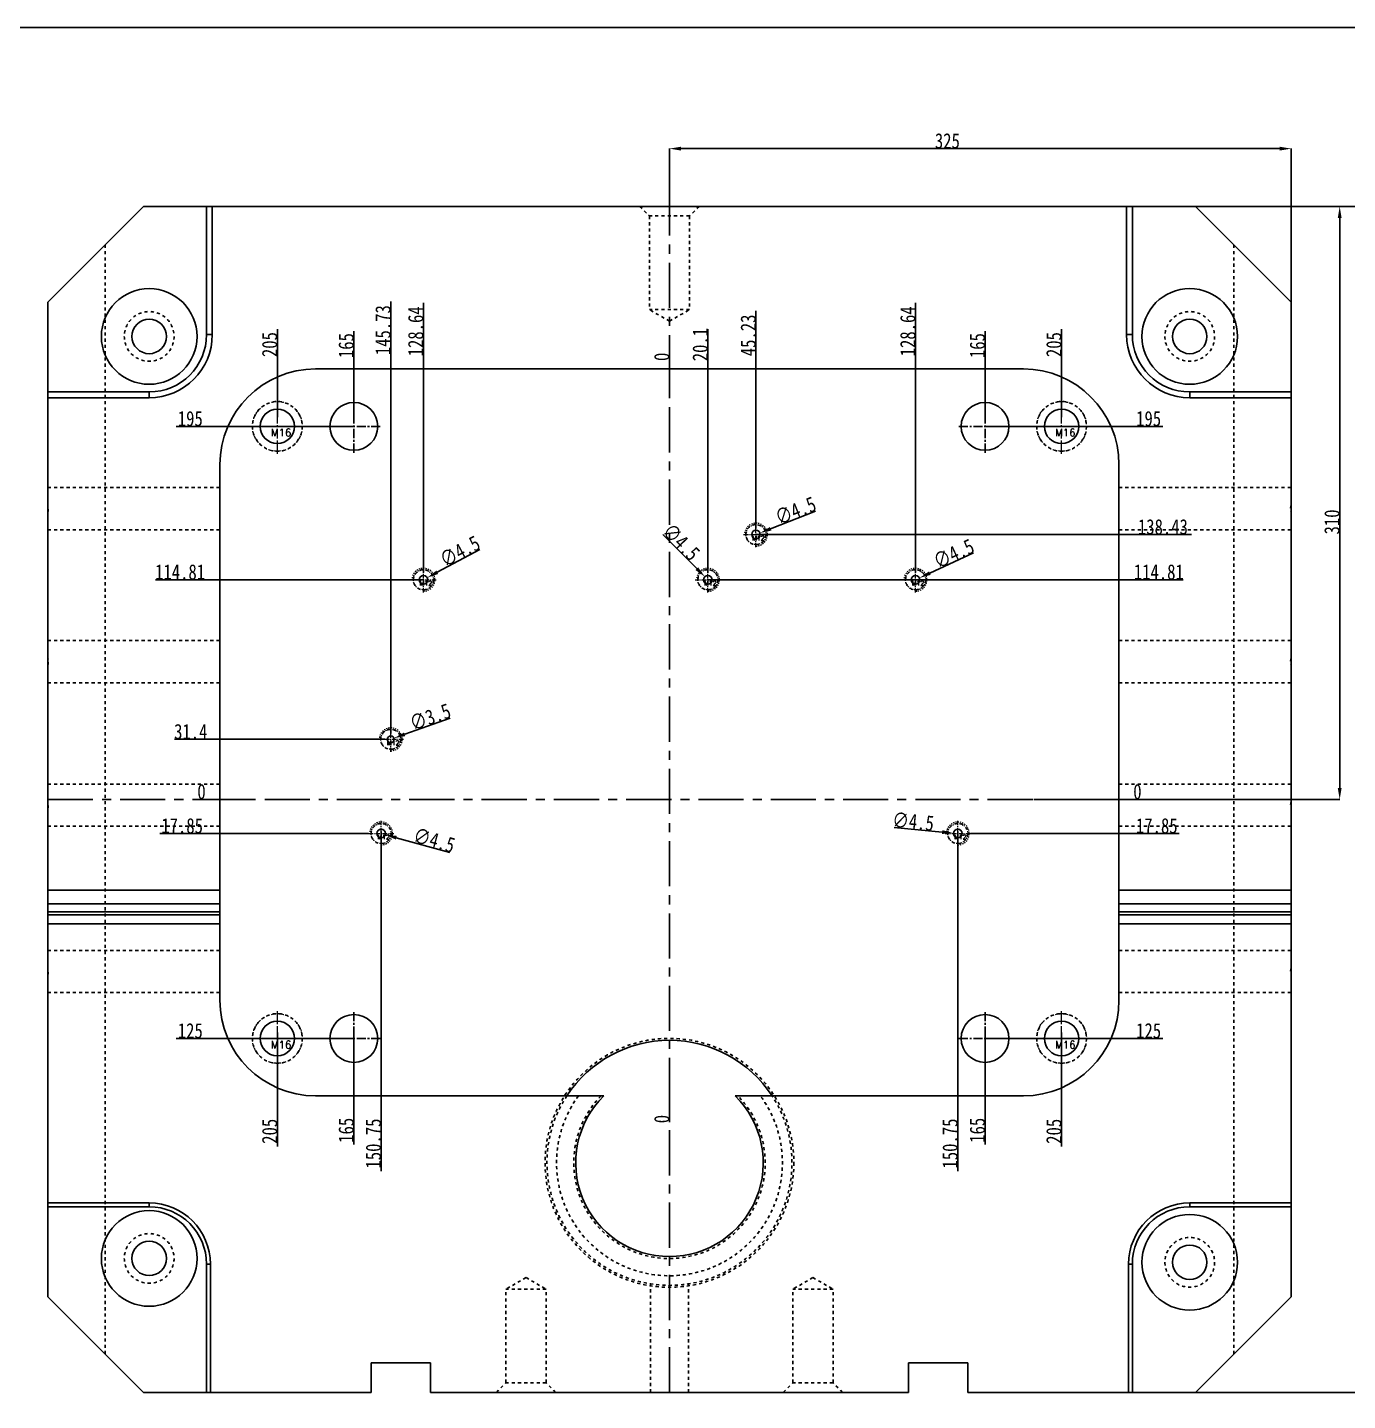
# Model space of a CAD drawing. Header units: millimetres. Extents: x 1572 to 4063, y -10865 to -3081.
# Drawn here: x 2541 to 3231, y -8779 to -8061 of the extents above; entities that cross this region are included whole.
import ezdxf

# ---------------------------------------------------------------- set-up
doc = ezdxf.new("R2010")
doc.units = ezdxf.units.MM
doc.header["$LTSCALE"] = 16.335
doc.header["$PDMODE"] = 3
doc.header["$PDSIZE"] = 0.3125
doc.linetypes.add('CENTER', pattern=[0.6, 0.375, -0.075, 0.075, -0.075])
doc.linetypes.add('HIDDEN', pattern=[0.2, 0.1, -0.1])
doc.layers.get('0').update_dxf_attribs({"linetype": 'CONTINUOUS'})
doc.layers.get('Defpoints').update_dxf_attribs({"linetype": 'CONTINUOUS'})
doc.layers.add('DEFAULT_2', color=8, linetype='HIDDEN')
doc.layers.add('screw', color=33, linetype='CONTINUOUS', lineweight=13)
doc.styles.get("Standard").update_dxf_attribs({"font": 'txt', "width": 0.8})
doc.styles.add('TXT', font='txt.shx', dxfattribs={"bigfont": 'gbcbig.shx'})
doc.dimstyles.new('ISO-25', dxfattribs={"dimtxt": 8, "dimasz": 6, "dimexe": 0, "dimexo": 0, "dimgap": 0, "dimtad": 1, "dimdsep": 46, "dimtxsty": 'Standard', "dimcen": 0, "dimclrd": 4, "dimclre": 4, "dimclrt": 6, "dimazin": 0, "dimtfac": 1, "dimtofl": 0, "dimtmove": 0, "dimatfit": 3, "dimfxl": 1, "dimarcsym": 0})

# ---------------------------------------------------------------- blocks, each defined once
blk = doc.blocks.new('*D291')
at = {"color": 4, "lineweight": -2, "transparency": 16777216}
for p, q in [((2876.46, -8154.4), (2876.46, -8124.2)), ((3195.46, -8124.2), (2882.46, -8124.2)), ((3201.46, -8204.4), (3201.46, -8124.2))]:
    blk.add_line(p, q, dxfattribs=at)
at = {"color": 4, "transparency": 16777216}
for points in [[(2882.46, -8123.2), (2882.46, -8125.2), (2876.46, -8124.2)], [(3195.46, -8123.2), (3195.46, -8125.2), (3201.46, -8124.2)]]:
    blk.add_solid(points, dxfattribs=at)
at = {"layer": 'Defpoints', "color": 0, "transparency": 16777216}
for p in [(2876.46, -8124.2), (2876.46, -8154.4), (3201.46, -8204.4)]:
    blk.add_point(p, dxfattribs=at)
at = {"color": 6, "transparency": 16777216, "insert": (3021.75, -8120.2), "char_height": 8, "attachment_point": 5}
blk.add_mtext('325', dxfattribs=at)
blk = doc.blocks.new('*D292')
at = {"color": 4, "lineweight": -2, "transparency": 16777216}
for p, q in [((3151.46, -8154.4), (3226.85, -8154.4)), ((3226.85, -8160.4), (3226.85, -8458.4)), ((3066.92, -8464.4), (3226.85, -8464.4))]:
    blk.add_line(p, q, dxfattribs=at)
at = {"color": 4, "transparency": 16777216}
for points in [[(3225.85, -8160.4), (3227.85, -8160.4), (3226.85, -8154.4)], [(3225.85, -8458.4), (3227.85, -8458.4), (3226.85, -8464.4)]]:
    blk.add_solid(points, dxfattribs=at)
at = {"layer": 'Defpoints', "color": 0, "transparency": 16777216}
for p in [(3151.46, -8154.4), (3066.92, -8464.4), (3226.85, -8464.4)]:
    blk.add_point(p, dxfattribs=at)
at = {"color": 6, "transparency": 16777216, "insert": (3222.85, -8319.36), "char_height": 8, "attachment_point": 5, "rotation": 90}
blk.add_mtext('310', dxfattribs=at)
blk = doc.blocks.new('*D293')
at = {"color": 4, "lineweight": -2, "transparency": 16777216}
for p, q in [((3151.46, -8154.4), (3264.72, -8154.4)), ((3264.72, -8160.4), (3264.72, -8768.4)), ((3151.46, -8774.4), (3264.72, -8774.4))]:
    blk.add_line(p, q, dxfattribs=at)
at = {"color": 4, "transparency": 16777216}
for points in [[(3263.72, -8160.4), (3265.72, -8160.4), (3264.72, -8154.4)], [(3263.72, -8768.4), (3265.72, -8768.4), (3264.72, -8774.4)]]:
    blk.add_solid(points, dxfattribs=at)
at = {"layer": 'Defpoints', "color": 0, "transparency": 16777216}
for p in [(3151.46, -8154.4), (3151.46, -8774.4), (3264.72, -8774.4)]:
    blk.add_point(p, dxfattribs=at)
at = {"color": 6, "transparency": 16777216, "insert": (3260.72, -8423.15), "char_height": 8, "attachment_point": 5, "rotation": 90}
blk.add_mtext('620', dxfattribs=at)
blk = doc.blocks.new('screw_m16_i')
at = {"layer": 'screw', "color": 1, "linetype": 'CENTER', "ltscale": 0.808571}
for p, q in [((0, -14.3), (0, 14.3)), ((-14.3, 0), (14.3, 0))]:
    blk.add_line(p, q, dxfattribs=at)
at = {"layer": 'screw', "color": 8, "linetype": 'HIDDEN', "ltscale": 0.808571}
blk.add_circle((0, 0), 13, dxfattribs=at)
at = {"layer": 'screw'}
blk.add_circle((0, 0), 9, dxfattribs=at)
at = {"layer": 'screw', "color": 6, "style": 'TXT'}
blk.add_text('M16', height=3.9, dxfattribs=at).set_placement((-3.38, -5.2))
blk = doc.blocks.new('screw_m12_g')
at = {"layer": 'screw', "color": 1, "linetype": 'CENTER', "ltscale": 0.373186}
for p, q in [((-6.6, 0), (6.6, 0)), ((0, -6.6), (0, 6.6))]:
    blk.add_line(p, q, dxfattribs=at)
at = {"layer": 'screw', "color": 33, "linetype": 'HIDDEN', "ltscale": 0.373186}
blk.add_circle((0, 0), 5.25, dxfattribs=at)
at = {"layer": 'screw', "color": 92, "linetype": 'HIDDEN', "ltscale": 0.373186}
blk.add_arc((0, 0), 6, 270, 180, dxfattribs=at)
at = {"layer": 'screw', "color": 6, "style": 'TXT'}
blk.add_text('M12', height=2.4, dxfattribs=at).set_placement((-2.04, -3))
blk = doc.blocks.new('*D304')
at = {"color": 4, "lineweight": -2, "transparency": 16777216}
blk.add_line((3035.47, -8335.57), (3012.59, -8346.13), dxfattribs=at)
at = {"color": 4, "transparency": 16777216}
blk.add_solid([(3012.17, -8345.22), (3013.01, -8347.04), (3007.14, -8348.65)], dxfattribs=at)
at = {"layer": 'Defpoints', "color": 0, "transparency": 16777216}
for p in [(3003.06, -8350.53), (3007.14, -8348.65)]:
    blk.add_point(p, dxfattribs=at)
at = {"color": 6, "transparency": 16777216, "insert": (3025.08, -8335.96), "char_height": 8, "attachment_point": 5, "rotation": 24.7716}
blk.add_mtext('∅4.5', dxfattribs=at)
blk = doc.blocks.new('*D305')
at = {"color": 4, "lineweight": -2, "transparency": 16777216}
blk.add_line((2952.79, -8313.66), (2929.36, -8322.93), dxfattribs=at)
at = {"color": 4, "transparency": 16777216}
blk.add_solid([(2928.99, -8322), (2929.72, -8323.86), (2923.78, -8325.14)], dxfattribs=at)
at = {"layer": 'Defpoints', "color": 0, "transparency": 16777216}
for p in [(2919.59, -8326.8), (2923.78, -8325.14)]:
    blk.add_point(p, dxfattribs=at)
at = {"color": 6, "transparency": 16777216, "insert": (2942.39, -8313.47), "char_height": 8, "attachment_point": 5, "rotation": 21.59568}
blk.add_mtext('∅4.5', dxfattribs=at)
blk = doc.blocks.new('*D306')
at = {"color": 4, "lineweight": -2, "transparency": 16777216}
blk.add_line((2872.92, -8325.93), (2890.73, -8343.75), dxfattribs=at)
at = {"color": 4, "transparency": 16777216}
blk.add_solid([(2891.44, -8343.05), (2890.02, -8344.46), (2894.97, -8348)], dxfattribs=at)
at = {"layer": 'Defpoints', "color": 0, "transparency": 16777216}
for p in [(2894.97, -8348), (2898.15, -8351.18)]:
    blk.add_point(p, dxfattribs=at)
at = {"color": 6, "transparency": 16777216, "insert": (2882.53, -8329.89), "char_height": 8, "attachment_point": 5, "rotation": 314.97465}
blk.add_mtext('∅4.5', dxfattribs=at)
blk = doc.blocks.new('*D307')
at = {"color": 4, "lineweight": -2, "transparency": 16777216}
blk.add_line((2777.25, -8333.68), (2755.08, -8345.67), dxfattribs=at)
at = {"color": 4, "transparency": 16777216}
blk.add_solid([(2754.6, -8344.79), (2755.55, -8346.55), (2749.8, -8348.52)], dxfattribs=at)
at = {"layer": 'Defpoints', "color": 0, "transparency": 16777216}
for p in [(2745.84, -8350.66), (2749.8, -8348.52)]:
    blk.add_point(p, dxfattribs=at)
at = {"color": 6, "transparency": 16777216, "insert": (2766.9, -8334.73), "char_height": 8, "attachment_point": 5, "rotation": 28.39454}
blk.add_mtext('∅4.5', dxfattribs=at)
blk = doc.blocks.new('*D308')
at = {"color": 4, "lineweight": -2, "transparency": 16777216}
blk.add_line((2761.75, -8421.86), (2738.03, -8430.38), dxfattribs=at)
at = {"color": 4, "transparency": 16777216}
blk.add_solid([(2737.69, -8429.44), (2738.37, -8431.32), (2732.38, -8432.41)], dxfattribs=at)
at = {"layer": 'Defpoints', "color": 0, "transparency": 16777216}
for p in [(2729.09, -8433.59), (2732.38, -8432.41)]:
    blk.add_point(p, dxfattribs=at)
at = {"color": 6, "transparency": 16777216, "insert": (2751.36, -8421.34), "char_height": 8, "attachment_point": 5, "rotation": 19.76113}
blk.add_mtext('∅3.5', dxfattribs=at)
blk = doc.blocks.new('*D309')
at = {"color": 4, "lineweight": -2, "transparency": 16777216}
blk.add_line((2761.62, -8492.21), (2733.66, -8484.45), dxfattribs=at)
at = {"color": 4, "transparency": 16777216}
blk.add_solid([(2733.93, -8483.49), (2733.39, -8485.42), (2727.88, -8482.85)], dxfattribs=at)
at = {"layer": 'Defpoints', "color": 0, "transparency": 16777216}
for p in [(2723.54, -8481.65), (2727.88, -8482.85)]:
    blk.add_point(p, dxfattribs=at)
at = {"color": 6, "transparency": 16777216, "insert": (2753.44, -8485.79), "char_height": 8, "attachment_point": 5, "rotation": 344.49464}
blk.add_mtext('∅4.5', dxfattribs=at)
blk = doc.blocks.new('*D310')
at = {"color": 4, "lineweight": -2, "transparency": 16777216}
blk.add_line((2993.91, -8479.1), (3019, -8481.47), dxfattribs=at)
at = {"color": 4, "transparency": 16777216}
blk.add_solid([(3019.09, -8480.48), (3018.9, -8482.47), (3024.97, -8482.04)], dxfattribs=at)
at = {"layer": 'Defpoints', "color": 0, "transparency": 16777216}
for p in [(3024.97, -8482.04), (3029.45, -8482.46)]:
    blk.add_point(p, dxfattribs=at)
at = {"color": 6, "transparency": 16777216, "insert": (3003.84, -8476.02), "char_height": 8, "attachment_point": 5, "rotation": 354.60342}
blk.add_mtext('∅4.5', dxfattribs=at)
blk = doc.blocks.new('*D312')
at = {"color": 4, "lineweight": -2, "transparency": 16777216}
blk.add_line((3094.31, -8464.4), (3122.7, -8464.4), dxfattribs=at)
at = {"layer": 'Defpoints', "color": 0, "transparency": 16777216}
for p in [(2876.46, -8464.4), (3094.31, -8464.4), (3119.5, -8464.4)]:
    blk.add_point(p, dxfattribs=at)
at = {"color": 6, "transparency": 16777216, "insert": (3121.1, -8460.4), "char_height": 8, "attachment_point": 5}
blk.add_mtext('0', dxfattribs=at)
blk = doc.blocks.new('*D313')
at = {"color": 4, "lineweight": -2, "transparency": 16777216}
blk.add_line((3033.81, -8482.25), (3142.97, -8482.25), dxfattribs=at)
at = {"layer": 'Defpoints', "color": 0, "transparency": 16777216}
for p in [(2876.46, -8464.4), (3033.81, -8482.25), (3119.5, -8482.25)]:
    blk.add_point(p, dxfattribs=at)
at = {"color": 6, "transparency": 16777216, "insert": (3131.23, -8478.25), "char_height": 8, "attachment_point": 5}
blk.add_mtext('17.85', dxfattribs=at)
blk = doc.blocks.new('*D314')
at = {"color": 4, "lineweight": -2, "transparency": 16777216}
blk.add_line((3041.46, -8589.4), (3134.43, -8589.4), dxfattribs=at)
at = {"layer": 'Defpoints', "color": 0, "transparency": 16777216}
for p in [(2876.46, -8464.4), (3041.46, -8589.4), (3119.5, -8589.4)]:
    blk.add_point(p, dxfattribs=at)
at = {"color": 6, "transparency": 16777216, "insert": (3126.97, -8585.4), "char_height": 8, "attachment_point": 5}
blk.add_mtext('125', dxfattribs=at)
blk = doc.blocks.new('*D315')
at = {"color": 4, "lineweight": -2, "transparency": 16777216}
blk.add_line((2896.56, -8349.59), (3145.1, -8349.59), dxfattribs=at)
at = {"layer": 'Defpoints', "color": 0, "transparency": 16777216}
for p in [(2896.56, -8349.59), (3119.5, -8349.59), (2876.46, -8464.4)]:
    blk.add_point(p, dxfattribs=at)
at = {"color": 6, "transparency": 16777216, "insert": (3132.3, -8345.59), "char_height": 8, "attachment_point": 5}
blk.add_mtext('114.81', dxfattribs=at)
blk = doc.blocks.new('*D316')
at = {"color": 4, "lineweight": -2, "transparency": 16777216}
blk.add_line((2921.69, -8325.97), (3149.37, -8325.97), dxfattribs=at)
at = {"layer": 'Defpoints', "color": 0, "transparency": 16777216}
for p in [(2921.69, -8325.97), (3119.5, -8325.97), (2876.46, -8464.4)]:
    blk.add_point(p, dxfattribs=at)
at = {"color": 6, "transparency": 16777216, "insert": (3134.43, -8321.97), "char_height": 8, "attachment_point": 5}
blk.add_mtext('138.43', dxfattribs=at)
blk = doc.blocks.new('*D317')
at = {"color": 4, "lineweight": -2, "transparency": 16777216}
blk.add_line((3041.46, -8269.4), (3134.43, -8269.4), dxfattribs=at)
at = {"layer": 'Defpoints', "color": 0, "transparency": 16777216}
for p in [(3041.46, -8269.4), (3119.5, -8269.4), (2876.46, -8464.4)]:
    blk.add_point(p, dxfattribs=at)
at = {"color": 6, "transparency": 16777216, "insert": (3126.97, -8265.4), "char_height": 8, "attachment_point": 5}
blk.add_mtext('195', dxfattribs=at)
blk = doc.blocks.new('*D318')
at = {"color": 4, "lineweight": -2, "transparency": 16777216}
blk.add_line((2876.46, -8253.94), (2876.46, -8231.43), dxfattribs=at)
at = {"layer": 'Defpoints', "color": 0, "transparency": 16777216}
for p in [(2876.46, -8234.63), (2876.46, -8253.94), (2876.46, -8464.4)]:
    blk.add_point(p, dxfattribs=at)
at = {"color": 6, "transparency": 16777216, "insert": (2872.46, -8233.03), "char_height": 8, "attachment_point": 5, "rotation": 90}
blk.add_mtext('0', dxfattribs=at)
blk = doc.blocks.new('*D319')
at = {"color": 4, "lineweight": -2, "transparency": 16777216}
blk.add_line((2896.56, -8346.03), (2896.56, -8218.63), dxfattribs=at)
at = {"layer": 'Defpoints', "color": 0, "transparency": 16777216}
for p in [(2896.56, -8234.63), (2896.56, -8346.03), (2876.46, -8464.4)]:
    blk.add_point(p, dxfattribs=at)
at = {"color": 6, "transparency": 16777216, "insert": (2892.56, -8226.63), "char_height": 8, "attachment_point": 5, "rotation": 90}
blk.add_mtext('20.1', dxfattribs=at)
blk = doc.blocks.new('*D320')
at = {"color": 4, "lineweight": -2, "transparency": 16777216}
blk.add_line((2921.69, -8322.75), (2921.69, -8209.03), dxfattribs=at)
at = {"layer": 'Defpoints', "color": 0, "transparency": 16777216}
for p in [(2921.69, -8234.63), (2921.69, -8322.75), (2876.46, -8464.4)]:
    blk.add_point(p, dxfattribs=at)
at = {"color": 6, "transparency": 16777216, "insert": (2917.69, -8221.83), "char_height": 8, "attachment_point": 5, "rotation": 90}
blk.add_mtext('45.23', dxfattribs=at)
blk = doc.blocks.new('*D321')
at = {"color": 4, "lineweight": -2, "transparency": 16777216}
blk.add_line((3005.1, -8345.71), (3005.1, -8204.76), dxfattribs=at)
at = {"layer": 'Defpoints', "color": 0, "transparency": 16777216}
for p in [(3005.1, -8234.63), (3005.1, -8345.71), (2876.46, -8464.4)]:
    blk.add_point(p, dxfattribs=at)
at = {"color": 6, "transparency": 16777216, "insert": (3001.1, -8219.7), "char_height": 8, "attachment_point": 5, "rotation": 90}
blk.add_mtext('128.64', dxfattribs=at)
blk = doc.blocks.new('*D322')
at = {"color": 4, "lineweight": -2, "transparency": 16777216}
blk.add_line((3041.46, -8264.85), (3041.46, -8219.7), dxfattribs=at)
at = {"layer": 'Defpoints', "color": 0, "transparency": 16777216}
for p in [(3041.46, -8234.63), (3041.46, -8264.85), (2876.46, -8464.4)]:
    blk.add_point(p, dxfattribs=at)
at = {"color": 6, "transparency": 16777216, "insert": (3037.46, -8227.16), "char_height": 8, "attachment_point": 5, "rotation": 90}
blk.add_mtext('165', dxfattribs=at)
blk = doc.blocks.new('*D323')
at = {"color": 4, "lineweight": -2, "transparency": 16777216}
blk.add_line((3081.46, -8264.56), (3081.46, -8218.63), dxfattribs=at)
at = {"layer": 'Defpoints', "color": 0, "transparency": 16777216}
for p in [(3081.46, -8234.63), (3081.46, -8264.56), (2876.46, -8464.4)]:
    blk.add_point(p, dxfattribs=at)
at = {"color": 6, "transparency": 16777216, "insert": (3077.46, -8226.63), "char_height": 8, "attachment_point": 5, "rotation": 90}
blk.add_mtext('205', dxfattribs=at)
blk = doc.blocks.new('*D324')
at = {"color": 4, "lineweight": -2, "transparency": 16777216}
blk.add_line((2876.46, -8610.97), (2876.46, -8633.12), dxfattribs=at)
at = {"layer": 'Defpoints', "color": 0, "transparency": 16777216}
for p in [(2876.46, -8464.4), (2876.46, -8610.97), (2876.46, -8629.92)]:
    blk.add_point(p, dxfattribs=at)
at = {"color": 6, "transparency": 16777216, "insert": (2872.46, -8631.52), "char_height": 8, "attachment_point": 5, "rotation": 90}
blk.add_mtext('0', dxfattribs=at)
blk = doc.blocks.new('*D325')
at = {"color": 4, "lineweight": -2, "transparency": 16777216}
blk.add_line((3027.21, -8481.27), (3027.21, -8658.72), dxfattribs=at)
at = {"layer": 'Defpoints', "color": 0, "transparency": 16777216}
for p in [(2876.46, -8464.4), (3027.21, -8481.27), (3027.21, -8629.92)]:
    blk.add_point(p, dxfattribs=at)
at = {"color": 6, "transparency": 16777216, "insert": (3023.21, -8644.32), "char_height": 8, "attachment_point": 5, "rotation": 90}
blk.add_mtext('150.75', dxfattribs=at)
blk = doc.blocks.new('*D326')
at = {"color": 4, "lineweight": -2, "transparency": 16777216}
blk.add_line((3041.46, -8584.42), (3041.46, -8644.85), dxfattribs=at)
at = {"layer": 'Defpoints', "color": 0, "transparency": 16777216}
for p in [(2876.46, -8464.4), (3041.46, -8584.42), (3041.46, -8629.92)]:
    blk.add_point(p, dxfattribs=at)
at = {"color": 6, "transparency": 16777216, "insert": (3037.46, -8637.39), "char_height": 8, "attachment_point": 5, "rotation": 90}
blk.add_mtext('165', dxfattribs=at)
blk = doc.blocks.new('*D327')
at = {"color": 4, "lineweight": -2, "transparency": 16777216}
blk.add_line((3081.46, -8586.21), (3081.46, -8645.92), dxfattribs=at)
at = {"layer": 'Defpoints', "color": 0, "transparency": 16777216}
for p in [(2876.46, -8464.4), (3081.46, -8586.21), (3081.46, -8629.92)]:
    blk.add_point(p, dxfattribs=at)
at = {"color": 6, "transparency": 16777216, "insert": (3077.46, -8637.92), "char_height": 8, "attachment_point": 5, "rotation": 90}
blk.add_mtext('205', dxfattribs=at)
blk = doc.blocks.new('*D328')
at = {"color": 4, "lineweight": -2, "transparency": 16777216}
blk.add_line((2658.61, -8464.4), (2630.22, -8464.4), dxfattribs=at)
at = {"layer": 'Defpoints', "color": 0, "transparency": 16777216}
for p in [(2633.42, -8464.4), (2658.61, -8464.4), (2876.46, -8464.4)]:
    blk.add_point(p, dxfattribs=at)
at = {"color": 6, "transparency": 16777216, "insert": (2631.82, -8460.4), "char_height": 8, "attachment_point": 5}
blk.add_mtext('0', dxfattribs=at)
blk = doc.blocks.new('*D331')
at = {"color": 4, "lineweight": -2, "transparency": 16777216}
blk.add_line((2719.11, -8482.25), (2609.95, -8482.25), dxfattribs=at)
at = {"layer": 'Defpoints', "color": 0, "transparency": 16777216}
for p in [(2876.46, -8464.4), (2633.42, -8482.25), (2719.11, -8482.25)]:
    blk.add_point(p, dxfattribs=at)
at = {"color": 6, "transparency": 16777216, "insert": (2621.69, -8478.25), "char_height": 8, "attachment_point": 5}
blk.add_mtext('17.85', dxfattribs=at)
blk = doc.blocks.new('*D332')
at = {"color": 4, "lineweight": -2, "transparency": 16777216}
blk.add_line((2711.46, -8589.4), (2618.49, -8589.4), dxfattribs=at)
at = {"layer": 'Defpoints', "color": 0, "transparency": 16777216}
for p in [(2876.46, -8464.4), (2633.42, -8589.4), (2711.46, -8589.4)]:
    blk.add_point(p, dxfattribs=at)
at = {"color": 6, "transparency": 16777216, "insert": (2625.95, -8585.4), "char_height": 8, "attachment_point": 5}
blk.add_mtext('125', dxfattribs=at)
blk = doc.blocks.new('*D333')
at = {"color": 4, "lineweight": -2, "transparency": 16777216}
for p, q in [((2645.42, -8349.59), (2607.82, -8349.59)), ((2657.42, -8349.59), (2645.42, -8349.59)), ((2747.82, -8349.59), (2657.42, -8349.59))]:
    blk.add_line(p, q, dxfattribs=at)
at = {"layer": 'Defpoints', "color": 0, "transparency": 16777216}
for p in [(2633.42, -8349.59), (2747.82, -8349.59), (2876.46, -8464.4)]:
    blk.add_point(p, dxfattribs=at)
at = {"color": 6, "transparency": 16777216, "insert": (2620.62, -8345.59), "char_height": 8, "attachment_point": 5}
blk.add_mtext('114.81', dxfattribs=at)
blk = doc.blocks.new('*D334')
at = {"color": 4, "lineweight": -2, "transparency": 16777216}
blk.add_line((2711.46, -8269.4), (2618.49, -8269.4), dxfattribs=at)
at = {"layer": 'Defpoints', "color": 0, "transparency": 16777216}
for p in [(2633.42, -8269.4), (2711.46, -8269.4), (2876.46, -8464.4)]:
    blk.add_point(p, dxfattribs=at)
at = {"color": 6, "transparency": 16777216, "insert": (2625.95, -8265.4), "char_height": 8, "attachment_point": 5}
blk.add_mtext('195', dxfattribs=at)
blk = doc.blocks.new('*D335')
at = {"color": 4, "lineweight": -2, "transparency": 16777216}
blk.add_line((2747.82, -8345.71), (2747.82, -8204.76), dxfattribs=at)
at = {"layer": 'Defpoints', "color": 0, "transparency": 16777216}
for p in [(2747.82, -8234.63), (2747.82, -8345.71), (2876.46, -8464.4)]:
    blk.add_point(p, dxfattribs=at)
at = {"color": 6, "transparency": 16777216, "insert": (2743.82, -8219.7), "char_height": 8, "attachment_point": 5, "rotation": 90}
blk.add_mtext('128.64', dxfattribs=at)
blk = doc.blocks.new('*D336')
at = {"color": 4, "lineweight": -2, "transparency": 16777216}
blk.add_line((2711.46, -8264.85), (2711.46, -8219.7), dxfattribs=at)
at = {"layer": 'Defpoints', "color": 0, "transparency": 16777216}
for p in [(2711.46, -8234.63), (2711.46, -8264.85), (2876.46, -8464.4)]:
    blk.add_point(p, dxfattribs=at)
at = {"color": 6, "transparency": 16777216, "insert": (2707.46, -8227.16), "char_height": 8, "attachment_point": 5, "rotation": 90}
blk.add_mtext('165', dxfattribs=at)
blk = doc.blocks.new('*D337')
at = {"color": 4, "lineweight": -2, "transparency": 16777216}
blk.add_line((2671.46, -8264.56), (2671.46, -8218.63), dxfattribs=at)
at = {"layer": 'Defpoints', "color": 0, "transparency": 16777216}
for p in [(2671.46, -8234.63), (2671.46, -8264.56), (2876.46, -8464.4)]:
    blk.add_point(p, dxfattribs=at)
at = {"color": 6, "transparency": 16777216, "insert": (2667.46, -8226.63), "char_height": 8, "attachment_point": 5, "rotation": 90}
blk.add_mtext('205', dxfattribs=at)
blk = doc.blocks.new('*D338')
at = {"color": 4, "lineweight": -2, "transparency": 16777216}
blk.add_line((2725.71, -8481.27), (2725.71, -8658.72), dxfattribs=at)
at = {"layer": 'Defpoints', "color": 0, "transparency": 16777216}
for p in [(2876.46, -8464.4), (2725.71, -8481.27), (2725.71, -8629.92)]:
    blk.add_point(p, dxfattribs=at)
at = {"color": 6, "transparency": 16777216, "insert": (2721.71, -8644.32), "char_height": 8, "attachment_point": 5, "rotation": 90}
blk.add_mtext('150.75', dxfattribs=at)
blk = doc.blocks.new('*D329')
at = {"color": 4, "lineweight": -2, "transparency": 16777216}
blk.add_line((2711.46, -8584.42), (2711.46, -8644.85), dxfattribs=at)
at = {"layer": 'Defpoints', "color": 0, "transparency": 16777216}
for p in [(2876.46, -8464.4), (2711.46, -8584.42), (2711.46, -8629.92)]:
    blk.add_point(p, dxfattribs=at)
at = {"color": 6, "transparency": 16777216, "insert": (2707.46, -8637.39), "char_height": 8, "attachment_point": 5, "rotation": 90}
blk.add_mtext('165', dxfattribs=at)
blk = doc.blocks.new('*D330')
at = {"color": 4, "lineweight": -2, "transparency": 16777216}
blk.add_line((2671.46, -8586.21), (2671.46, -8645.92), dxfattribs=at)
at = {"layer": 'Defpoints', "color": 0, "transparency": 16777216}
for p in [(2876.46, -8464.4), (2671.46, -8586.21), (2671.46, -8629.92)]:
    blk.add_point(p, dxfattribs=at)
at = {"color": 6, "transparency": 16777216, "insert": (2667.46, -8637.92), "char_height": 8, "attachment_point": 5, "rotation": 90}
blk.add_mtext('205', dxfattribs=at)
blk = doc.blocks.new('*D339')
at = {"color": 4, "lineweight": -2, "transparency": 16777216}
blk.add_line((2727.74, -8433), (2617.67, -8433), dxfattribs=at)
at = {"layer": 'Defpoints', "color": 0, "transparency": 16777216}
for p in [(2634.74, -8433), (2727.74, -8433), (2876.46, -8464.4)]:
    blk.add_point(p, dxfattribs=at)
at = {"color": 6, "transparency": 16777216, "insert": (2626.2, -8429), "char_height": 8, "attachment_point": 5}
blk.add_mtext('31.4', dxfattribs=at)
blk = doc.blocks.new('*D340')
at = {"color": 4, "lineweight": -2, "transparency": 16777216}
blk.add_line((2730.74, -8429.87), (2730.74, -8204.15), dxfattribs=at)
at = {"layer": 'Defpoints', "color": 0, "transparency": 16777216}
for p in [(2730.74, -8234.02), (2730.74, -8429.87), (2876.46, -8464.4)]:
    blk.add_point(p, dxfattribs=at)
at = {"color": 6, "transparency": 16777216, "insert": (2726.74, -8219.09), "char_height": 8, "attachment_point": 5, "rotation": 90}
blk.add_mtext('145.73', dxfattribs=at)

msp = doc.modelspace()

# ---------------------------------------------------------------- linework, layer by layer
at = {"color": 7, "linetype": 'Continuous'}
for p, q in [((2551.461, -8204.395), (2601.461, -8154.395)), ((2601.461, -8154.395), (3151.461, -8154.395)), ((2634.461, -8154.395), (2634.461, -8221.396)), ((2637.455, -8154.395), (2637.455, -8221.396)), ((3115.467, -8221.396), (3115.467, -8154.395)), ((3118.461, -8221.396), (3118.461, -8154.395)), ((3151.461, -8154.395), (3201.461, -8204.395)), ((2551.461, -8724.395), (2551.461, -8204.395)), ((3201.461, -8204.395), (3201.461, -8724.395)), ((2637.455, -8221.396), (2634.461, -8221.396)), ((3115.467, -8221.396), (3118.461, -8221.396)), ((3061.461, -8239.395), (2691.461, -8239.395)), ((2604.461, -8251.396), (2551.461, -8251.396)), ((2604.461, -8254.39), (2551.461, -8254.39)), ((2604.461, -8254.39), (2604.461, -8251.396)), ((3201.461, -8251.396), (3148.461, -8251.396)), ((3148.461, -8254.39), (3148.461, -8251.396)), ((3201.461, -8254.39), (3148.461, -8254.39)), ((2641.461, -8569.394), (2641.461, -8289.395)), ((3111.461, -8569.394), (3111.461, -8289.395)), ((2641.461, -8511.92), (2551.461, -8511.92)), ((3201.461, -8511.92), (3111.461, -8511.92)), ((2641.461, -8518.998), (2551.461, -8518.998)), ((3201.461, -8518.998), (3111.461, -8518.998)), ((2641.461, -8523.195), (2551.461, -8523.195)), ((2551.461, -8524.689), (2641.461, -8524.689)), ((3201.461, -8523.195), (3111.461, -8523.195)), ((3111.461, -8524.689), (3201.461, -8524.689)), ((2551.461, -8529.518), (2641.461, -8529.518)), ((3111.461, -8529.518), (3201.461, -8529.518)), ((2691.461, -8619.394), (2842.127, -8619.394)), ((2910.796, -8619.394), (3061.461, -8619.394)), ((2551.461, -8675.395), (2604.461, -8675.395)), ((2551.461, -8677.395), (2604.461, -8677.395)), ((2604.461, -8675.395), (2604.461, -8677.395)), ((3148.461, -8675.395), (3201.461, -8675.395)), ((3148.461, -8675.395), (3148.461, -8677.395)), ((3148.461, -8677.395), (3201.461, -8677.395)), ((2634.461, -8707.395), (2634.461, -8774.395)), ((2636.461, -8707.395), (2634.461, -8707.395)), ((2636.461, -8707.395), (2636.461, -8774.395)), ((3116.461, -8707.395), (3118.461, -8707.395)), ((3116.461, -8774.395), (3116.461, -8707.395)), ((3118.461, -8774.395), (3118.461, -8707.395)), ((2601.461, -8774.395), (2551.461, -8724.395)), ((3201.461, -8724.395), (3151.461, -8774.395)), ((2751.461, -8758.895), (2720.461, -8758.895)), ((2720.461, -8758.895), (2720.461, -8774.395)), ((2751.461, -8774.395), (2751.461, -8758.895)), ((3032.461, -8758.895), (3001.461, -8758.895)), ((3001.461, -8758.895), (3001.461, -8774.395)), ((3032.461, -8774.395), (3032.461, -8758.895)), ((2720.461, -8774.395), (2601.461, -8774.395)), ((3001.461, -8774.395), (2751.461, -8774.395)), ((3151.461, -8774.395), (3032.461, -8774.395))]:
    msp.add_line(p, q, dxfattribs=at)
at = {"color": 1, "linetype": 'CENTER', "ltscale": 0.777472}
for p, q in [((2711.461, -8283.145), (2711.461, -8255.645)), ((3041.461, -8283.145), (3041.461, -8255.645)), ((2697.711, -8269.395), (2725.211, -8269.395)), ((3027.711, -8269.395), (3055.211, -8269.395)), ((2711.461, -8603.145), (2711.461, -8575.645)), ((3041.461, -8603.145), (3041.461, -8575.645)), ((2697.711, -8589.395), (2725.211, -8589.395)), ((3027.711, -8589.395), (3055.211, -8589.395))]:
    msp.add_line(p, q, dxfattribs=at)
msp.add_lwpolyline([(2166.824, -8060.844), (3317.207, -8060.844), (3317.207, -9144.009), (2166.824, -9144.009)], close=True)
at = {"color": 7, "linetype": 'Continuous'}
for centre, radius in [((2604.461, -8222.394), 25), ((3148.461, -8222.394), 25), ((2604.461, -8222.391), 9), ((3148.461, -8222.391), 9), ((2671.461, -8269.395), 9), ((2711.461, -8269.395), 12.5), ((3041.461, -8269.395), 12.5), ((3081.461, -8269.395), 9), ((2921.686, -8325.968), 2.25), ((2747.821, -8349.589), 2.25), ((2896.561, -8349.589), 2.25), ((3005.101, -8349.589), 2.25), ((2730.736, -8433), 1.75), ((2725.711, -8482.249), 2.25), ((3027.211, -8482.249), 2.25), ((2711.461, -8589.395), 12.5), ((3041.461, -8589.395), 12.5), ((2671.461, -8589.395), 9), ((3081.461, -8589.395), 9), ((2604.461, -8704.394), 25), ((3148.461, -8706.394), 25), ((2604.461, -8704.391), 9), ((3148.461, -8706.391), 9)]:
    msp.add_circle(centre, radius, dxfattribs=at)
for centre, radius, start, end in [((2604.461, -8221.396), 32.994, 270, 0), ((2604.461, -8221.396), 30, 270, 0), ((3148.461, -8221.396), 32.994, 180, 270), ((3148.461, -8221.396), 30, 180, 270), ((2691.461, -8289.395), 50, 90, 180), ((3061.461, -8289.395), 50, 0, 90), ((2691.461, -8569.394), 50, 180, 269.999999), ((3061.461, -8569.394), 50, 270.000001, 0), ((2876.461, -8654.399), 64.05, 33.134165, 146.865835), ((2876.461, -8654.395), 49.03, 134.449333, 45.550667), ((2604.461, -8707.395), 32, 0, 90), ((2604.461, -8707.395), 30, 0, 90), ((3148.461, -8707.395), 32, 90, 180), ((3148.461, -8707.395), 30, 90, 180)]:
    msp.add_arc(centre, radius, start, end, dxfattribs=at)
at = {"layer": 'DEFAULT_2', "color": 8, "linetype": 'HIDDEN'}
for p, q in [((2860.96, -8154.395), (2865.961, -8159.396)), ((2891.962, -8154.395), (2886.961, -8159.396)), ((2865.961, -8159.396), (2865.961, -8208.334)), ((2886.961, -8159.396), (2865.961, -8159.396)), ((2886.961, -8159.396), (2886.961, -8208.334)), ((2581.461, -8754.395), (2581.461, -8174.395)), ((3171.461, -8754.395), (3171.461, -8174.395)), ((2876.461, -8214.396), (2865.961, -8208.334)), ((2886.961, -8208.334), (2865.961, -8208.334)), ((2876.461, -8214.396), (2886.961, -8208.334)), ((2634.461, -8221.396), (2634.461, -8221.395)), ((3118.461, -8221.396), (3118.461, -8221.395)), ((2691.461, -8239.395), (2691.461, -8239.39)), ((3061.461, -8239.395), (3061.461, -8239.39)), ((2604.461, -8251.396), (2604.461, -8251.395)), ((3148.461, -8251.396), (3148.461, -8251.395)), ((2641.461, -8289.395), (2641.461, -8289.39)), ((3111.461, -8289.395), (3111.461, -8289.39)), ((2551.461, -8301.395), (2641.461, -8301.395)), ((3111.461, -8301.395), (3201.461, -8301.395)), ((2551.461, -8323.395), (2641.461, -8323.395)), ((3111.461, -8323.395), (3201.461, -8323.395)), ((2551.461, -8381.395), (2641.461, -8381.395)), ((3111.461, -8381.395), (3201.461, -8381.395)), ((2551.461, -8403.395), (2641.461, -8403.395)), ((3111.461, -8403.395), (3201.461, -8403.395)), ((2551.461, -8456.395), (2641.461, -8456.395)), ((3111.461, -8456.395), (3201.461, -8456.395)), ((2551.461, -8478.395), (2641.461, -8478.395)), ((3111.461, -8478.395), (3201.461, -8478.395)), ((2551.461, -8543.395), (2641.461, -8543.395)), ((3111.461, -8543.395), (3201.461, -8543.395)), ((2551.461, -8565.395), (2641.461, -8565.395)), ((2641.461, -8569.394), (2641.461, -8569.39)), ((3111.461, -8565.395), (3201.461, -8565.395)), ((3111.461, -8569.394), (3111.461, -8569.39)), ((2691.461, -8619.394), (2691.461, -8619.39)), ((2822.826, -8619.39), (2822.826, -8619.39)), ((2842.127, -8619.394), (2842.13, -8619.391)), ((2910.796, -8619.394), (2910.793, -8619.391)), ((2930.096, -8619.39), (2930.096, -8619.39)), ((3061.461, -8619.394), (3061.461, -8619.39)), ((2801.461, -8714.396), (2790.961, -8720.458)), ((2801.461, -8714.396), (2811.961, -8720.458)), ((2951.461, -8714.396), (2940.961, -8720.458)), ((2951.461, -8714.396), (2961.961, -8720.458)), ((2811.961, -8720.458), (2790.961, -8720.458)), ((2790.961, -8769.396), (2790.961, -8720.458)), ((2811.961, -8769.396), (2811.961, -8720.458)), ((2866.461, -8774.395), (2866.461, -8717.664)), ((2886.461, -8774.395), (2886.461, -8717.664)), ((2961.961, -8720.458), (2940.961, -8720.458)), ((2940.961, -8769.396), (2940.961, -8720.458)), ((2961.961, -8769.396), (2961.961, -8720.458)), ((2785.962, -8774.395), (2790.961, -8769.396)), ((2811.961, -8769.396), (2790.961, -8769.396)), ((2816.96, -8774.395), (2811.961, -8769.396)), ((2935.962, -8774.395), (2940.961, -8769.396)), ((2961.961, -8769.396), (2940.961, -8769.396)), ((2966.96, -8774.395), (2961.961, -8769.396))]:
    msp.add_line(p, q, dxfattribs=at)
at = {"layer": 'DEFAULT_2', "color": 1, "linetype": 'CENTER', "ltscale": 3.85626}
for p, q in [((2876.461, -8774.395), (2876.461, -8154.395)), ((2551.461, -8464.395), (3201.461, -8464.395))]:
    msp.add_line(p, q, dxfattribs=at)
at = {"layer": 'DEFAULT_2', "color": 8, "linetype": 'HIDDEN'}
for centre, radius in [((2604.461, -8222.386), 13), ((3148.461, -8222.386), 13), ((2671.461, -8269.395), 13), ((3081.461, -8269.395), 13), ((2921.686, -8325.97), 5.25), ((2747.821, -8349.587), 5.25), ((2896.561, -8349.587), 5.25), ((3005.101, -8349.587), 5.25), ((2730.736, -8433.002), 5.25), ((2725.711, -8482.247), 5.25), ((3027.211, -8482.247), 5.25), ((2671.461, -8589.395), 13), ((3081.461, -8589.395), 13), ((2876.461, -8654.395), 65.056), ((2604.461, -8704.386), 13), ((3148.461, -8706.386), 13)]:
    msp.add_circle(centre, radius, dxfattribs=at)
for centre, radius, start, end in [((2876.461, -8654.4), 64.05, 146.865835, 33.134165), ((2876.461, -8654.401), 59.05, 143.638044, 36.361956), ((2876.461, -8654.396), 50.036, 135.6041, 44.3959)]:
    msp.add_arc(centre, radius, start, end, dxfattribs=at)
for centre, start_param, end_param in [((2532.681, -8312.395), -0.1692317, 0.1692317), ((3220.241, -8312.395), 2.972361, 3.3108243), ((2532.681, -8392.395), -0.1692317, 0.1692317), ((3220.241, -8392.395), 2.972361, 3.3108243), ((2532.681, -8467.395), -0.1692317, 0.1692317), ((3220.241, -8467.395), 2.972361, 3.3108243), ((2532.681, -8554.395), -0.1692317, 0.1692317), ((3220.241, -8554.395), 2.972361, 3.3108243)]:
    msp.add_ellipse(centre, major_axis=(19.053, 0), ratio=0.5773503, start_param=start_param, end_param=end_param, dxfattribs=at)

# ---------------------------------------------------------------- block references
at = {"layer": 'screw'}
for name, p in [('screw_m16_i', (2671.461, -8269.395)), ('screw_m16_i', (3081.461, -8269.395)), ('screw_m12_g', (2921.686, -8325.97)), ('screw_m12_g', (2747.821, -8349.589)), ('screw_m12_g', (2896.561, -8349.587)), ('screw_m12_g', (3005.101, -8349.589)), ('screw_m12_g', (2730.736, -8433)), ('screw_m12_g', (2725.711, -8482.249)), ('screw_m12_g', (3027.211, -8482.249)), ('screw_m16_i', (2671.461, -8589.395)), ('screw_m16_i', (3081.461, -8589.395))]:
    msp.add_blockref(name, p, dxfattribs=at)

# ---------------------------------------------------------------- dimensions: what is measured, and where the dimension line sits
dim = msp.add_linear_dim(base=(2876.461, -8124.199), p1=(3201.461, -8204.395), p2=(2876.461, -8154.395), dimstyle='ISO-25', override={"dimfxl": 1.25})
dim.commit()
dim.dimension.update_dxf_attribs({"geometry": '*D291', "text_midpoint": (3021.753, -8124.199), "dimtype": 160})
for base, p2, picture, middle in [((3226.853, -8464.395), (3066.924, -8464.395), '*D292', (3226.853, -8319.364)), ((3264.719, -8774.395), (3151.461, -8774.395), '*D293', (3264.719, -8423.153))]:
    dim = msp.add_linear_dim(base=base, p1=(3151.461, -8154.395), p2=p2, angle=90, dimstyle='ISO-25', override={"dimfxl": 1.25})
    dim.commit()
    dim.dimension.update_dxf_attribs({"geometry": picture, "text_midpoint": middle, "dimtype": 160})
for feature_location, offset, dtype, origin, picture, middle in [((2730.736002341, -8429.869578534), (0, 195.851076071), 1, (2876.461002341, -8464.395145035), '*D340', (2726.736002341, -8219.08516913)), ((2747.821, -8345.708), (0, 111.079), 1, (2876.461, -8464.395), '*D335', (2743.821, -8219.696)), ((3005.101, -8345.708), (0, 111.079), 1, (2876.461, -8464.395), '*D321', (3001.101, -8219.696)), ((2921.686002341, -8322.747582031), (0, 88.118030521), 1, (2876.461002341, -8464.395145035), '*D320', (2917.686002341, -8221.82955151)), ((2671.461, -8264.557), (0, 29.927), 1, (2876.461, -8464.395), '*D337', (2667.461, -8226.63)), ((2711.461, -8264.851), (0, 30.221), 1, (2876.461, -8464.395), '*D336', (2707.461, -8227.163)), ((2896.561, -8346.03), (0, 111.4), 1, (2876.461, -8464.395), '*D319', (2892.561, -8226.63)), ((3081.461, -8264.557), (0, 29.927), 1, (2876.461, -8464.395), '*D323', (3077.461, -8226.63)), ((3041.461, -8264.851), (0, 30.221), 1, (2876.461, -8464.395), '*D322', (3037.461, -8227.163)), ((2876.461002341, -8253.940342805), (0, 19.310791295), 1, (2876.461002341, -8464.395145035), '*D318', (2872.461002341, -8233.02955151)), ((2711.461, -8269.395), (-78.04, 0), 0, (2876.461, -8464.395), '*D334', (2625.954, -8265.395)), ((3041.461, -8269.395), (78.04, 0), 0, (2876.461, -8464.395), '*D317', (3126.968, -8265.395)), ((2921.686, -8325.9696), (197.8151, 0), 0, (2876.461, -8464.3951), '*D316', (3134.4344, -8321.9696)), ((2747.821, -8349.589), (-114.4, 0.003), 0, (2876.461, -8464.395), '*D333', (2620.621, -8345.587)), ((2896.561, -8349.587), (222.94, 0), 0, (2876.461, -8464.395), '*D315', (3132.301, -8345.587)), ((2727.737431571, -8433.000145025), (-93.001553812, 0), 0, (2876.461002341, -8464.395145035), '*D339', (2626.202544426, -8429.000145025)), ((2658.613872468, -8464.395145035), (-25.192949759, 0), 0, (2876.461002341, -8464.395145035), '*D328', (2631.820922709, -8460.395145035)), ((3094.308132214, -8464.395145035), (25.192949759, 0), 0, (2876.461002341, -8464.395145035), '*D312', (3121.101081973, -8460.395145035)), ((2719.111, -8482.249), (-85.69, 0), 0, (2876.461, -8464.395), '*D331', (2621.688, -8478.249)), ((2711.461, -8589.395), (-78.04, 0), 0, (2876.461, -8464.395), '*D332', (2625.954, -8585.395)), ((2671.461, -8586.213), (0, -43.707), 1, (2876.461, -8464.395), '*D330', (2667.461, -8637.92)), ((2711.461, -8584.424), (0, -45.496), 1, (2876.461, -8464.395), '*D329', (2707.461, -8637.386)), ((2725.711, -8481.273), (0, -148.646), 1, (2876.461, -8464.395), '*D338', (2721.711, -8644.32)), ((2876.461002341, -8610.96670197), (0, -18.952953592), 1, (2876.461002341, -8464.395145035), '*D324', (2872.461002341, -8631.519655562)), ((3033.811, -8482.249), (85.69, 0), 0, (2876.461, -8464.395), '*D313', (3131.234, -8478.249)), ((3041.461, -8589.395), (78.04, 0), 0, (2876.461, -8464.395), '*D314', (3126.968, -8585.395)), ((3027.211, -8481.273), (0, -148.646), 1, (2876.461, -8464.395), '*D325', (3023.211, -8644.32)), ((3041.461, -8584.424), (0, -45.496), 1, (2876.461, -8464.395), '*D326', (3037.461, -8637.386)), ((3081.461, -8586.213), (0, -43.707), 1, (2876.461, -8464.395), '*D327', (3077.461, -8637.92))]:
    dim = msp.add_ordinate_dim(feature_location=feature_location, offset=offset, dtype=dtype, origin=origin, dimstyle='ISO-25', override={"dimfxl": 1.25})
    dim.commit()
    dim.dimension.update_dxf_attribs({"geometry": picture, "text_midpoint": middle})
for p1, p2, picture, middle in [((2919.594, -8326.796), (2923.778, -8325.14), '*D305', (2942.39, -8313.47)), ((2898.151, -8351.181), (2894.971, -8347.998), '*D306', (2882.534, -8329.89)), ((2745.842, -8350.659), (2749.8, -8348.519), '*D307', (2766.9, -8334.729)), ((3003.058, -8350.532), (3007.144, -8348.647), '*D304', (3025.08, -8335.964)), ((2729.089, -8433.592), (2732.383, -8432.408), '*D308', (2751.359, -8421.341)), ((3029.451, -8482.461), (3024.971, -8482.038), '*D310', (3003.843, -8476.024))]:
    dim = msp.add_diameter_dim_2p(p1=p1, p2=p2, dimstyle='ISO-25', override={"dimfxl": 1.25})
    dim.commit()
    dim.dimension.update_dxf_attribs({"geometry": picture, "text_midpoint": middle})
dim = msp.add_diameter_dim_2p(p1=(2723.543, -8481.648), p2=(2727.879, -8482.851), dimstyle='ISO-25', override={"dimfxl": 1.25})
dim.commit()
dim.dimension.update_dxf_attribs({"geometry": '*D309', "text_midpoint": (2752.369, -8489.645), "dimtype": 163})

doc.saveas('drawing.dxf')
